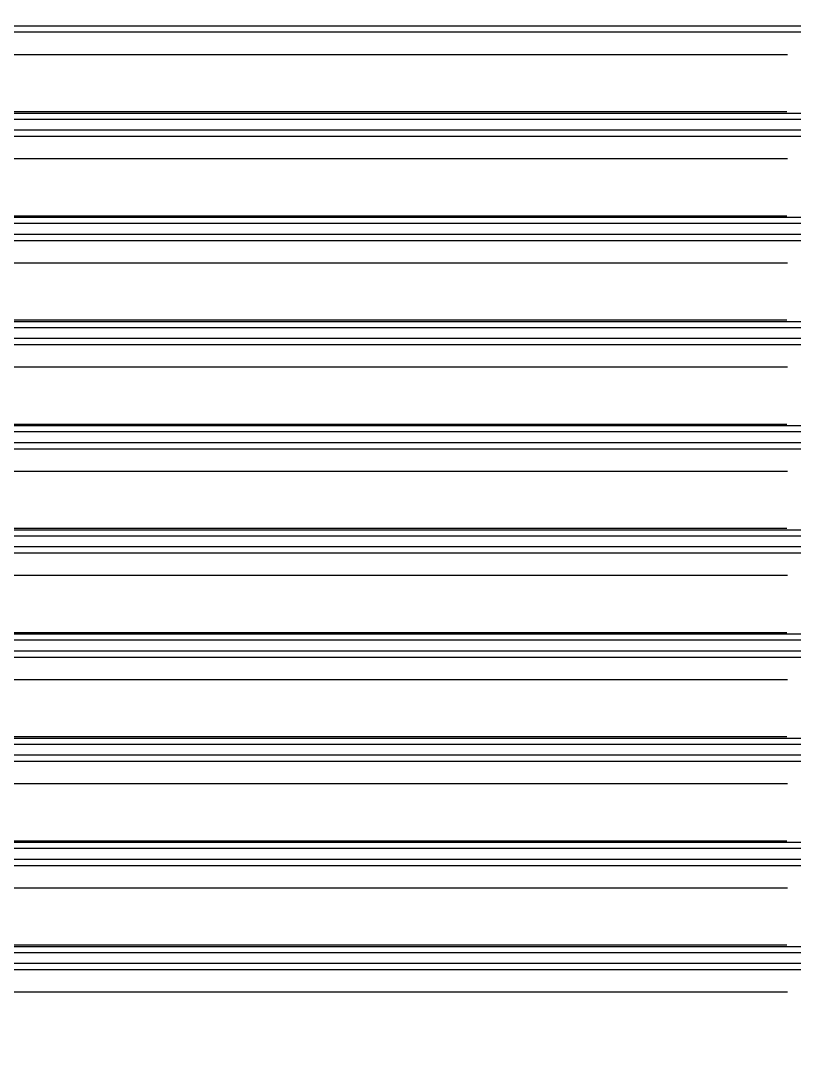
# Model space of a CAD drawing. Header units: millimetres. Extents: x -56261 to 196039, y 9480 to 100001.
# Drawn here: x 76012.7 to 76056.1, y 95737.8 to 95795.2 of the extents above; entities that cross this region are included whole.
import ezdxf

# ---------------------------------------------------------------- set-up
doc = ezdxf.new("R2010")
doc.units = ezdxf.units.MM
doc.set_wipeout_variables(frame=1)
doc.layers.add('SS-AIRCON', color=5, linetype='Continuous')
doc.layers.add('SS-TEXT', color=7, linetype='Continuous')

# ---------------------------------------------------------------- blocks, each defined once
blk = doc.blocks.new('I48T')
at = {"layer": 'SS-AIRCON', "color": 0, "linetype": 'Continuous'}
for p, q in [((-464.1485, -5.96102), (-380.7486, -5.96102)), ((-599.9007, -8.31793), (599.9006, -8.31793)), ((580.0736, -7.82954), (-580.0737, -7.82954)), ((599.9006, -9.23208), (-599.9007, -9.23208)), ((578.5326, -9.73017), (-578.5326, -9.73017)), ((-380.701, -9.84772), (-464.1009, -9.84772)), ((-464.1485, -14.51102), (-380.7486, -14.51102)), ((580.0736, -16.37954), (-580.0737, -16.37954)), ((-599.9007, -16.86793), (599.9006, -16.86793)), ((599.9006, -17.78208), (-599.9007, -17.78208)), ((578.5326, -18.28017), (-578.5326, -18.28017)), ((-380.701, -18.39772), (-464.1009, -18.39772)), ((-464.1485, -23.06102), (-380.7486, -23.06102)), ((580.0736, -24.92954), (-580.0737, -24.92954)), ((-599.9007, -25.41793), (599.9006, -25.41793)), ((599.9006, -26.33208), (-599.9007, -26.33208)), ((578.5326, -26.83017), (-578.5326, -26.83017)), ((-380.701, -26.94772), (-464.1009, -26.94772)), ((-464.1485, -31.61102), (-380.7486, -31.61102)), ((580.0736, -33.47954), (-580.0737, -33.47954)), ((-599.9007, -33.96793), (599.9006, -33.96793)), ((599.9006, -34.88208), (-599.9007, -34.88208)), ((578.5326, -35.38017), (-578.5326, -35.38017)), ((-380.701, -35.49772), (-464.1009, -35.49772)), ((-464.1485, -40.16102), (-380.7486, -40.16102)), ((580.0736, -42.02954), (-580.0737, -42.02954)), ((-599.9007, -42.51793), (599.9006, -42.51793)), ((599.9006, -43.43208), (-599.9007, -43.43208)), ((578.5326, -43.93017), (-578.5326, -43.93017)), ((-380.701, -44.04772), (-464.1009, -44.04772)), ((-464.1485, -48.71102), (-380.7486, -48.71102)), ((-599.9007, -51.06793), (599.9006, -51.06793)), ((580.0736, -50.57954), (-580.0737, -50.57954)), ((599.9006, -51.98208), (-599.9007, -51.98208)), ((578.5326, -52.48017), (-578.5326, -52.48017)), ((-380.701, -52.59772), (-464.1009, -52.59772)), ((-464.1485, -57.26102), (-380.7486, -57.26102)), ((-599.9007, -59.61793), (599.9006, -59.61793)), ((580.0736, -59.12954), (-580.0737, -59.12954)), ((599.9006, -60.53208), (-599.9007, -60.53208)), ((578.5326, -61.03017), (-578.5326, -61.03017)), ((-380.701, -61.14772), (-464.1009, -61.14772)), ((-464.1485, -65.81102), (-380.7486, -65.81102)), ((580.0736, -67.67954), (-580.0737, -67.67954)), ((-599.9007, -68.16793), (599.9006, -68.16793)), ((599.9006, -69.08208), (-599.9007, -69.08208)), ((578.5326, -69.58017), (-578.5326, -69.58017)), ((-380.701, -69.69772), (-464.1009, -69.69772)), ((-464.1485, -74.36102), (-380.7486, -74.36102)), ((580.0736, -76.22954), (-580.0737, -76.22954)), ((-599.9007, -76.71793), (599.9006, -76.71793)), ((599.9006, -77.63208), (-599.9007, -77.63208)), ((578.5326, -78.13017), (-578.5326, -78.13017)), ((-380.701, -78.24772), (-464.1009, -78.24772)), ((-464.1485, -82.91102), (-380.7486, -82.91102)), ((580.0736, -84.77954), (-580.0737, -84.77954)), ((-599.9007, -85.26793), (599.9006, -85.26793))]:
    blk.add_line(p, q, dxfattribs=at)
blk = doc.blocks.new('A$C43DE16F2')
blk.add_wipeout([(0, 14550), (0, 0), (29100, 0), (29100, 14550)]).dxf.layer = 'SS-TEXT'
at = {"layer": 'SS-TEXT', "linetype": 'Continuous', "xscale": 1.577261091527505, "yscale": 1.577261091527505, "zscale": 1.577261091527505, "rotation": 180}
blk.add_blockref('I48T', (11081.92, 7128.46), dxfattribs=at)

msp = doc.modelspace()

# ---------------------------------------------------------------- block references
at = {"layer": 'SS-TEXT', "xscale": 0.4331186193392458, "yscale": 0.4331186193392458, "zscale": 0.4331186193392458}
msp.add_blockref('A$C43DE16F2', (70938.861, 92649.191), dxfattribs=at)

doc.saveas('drawing.dxf')
